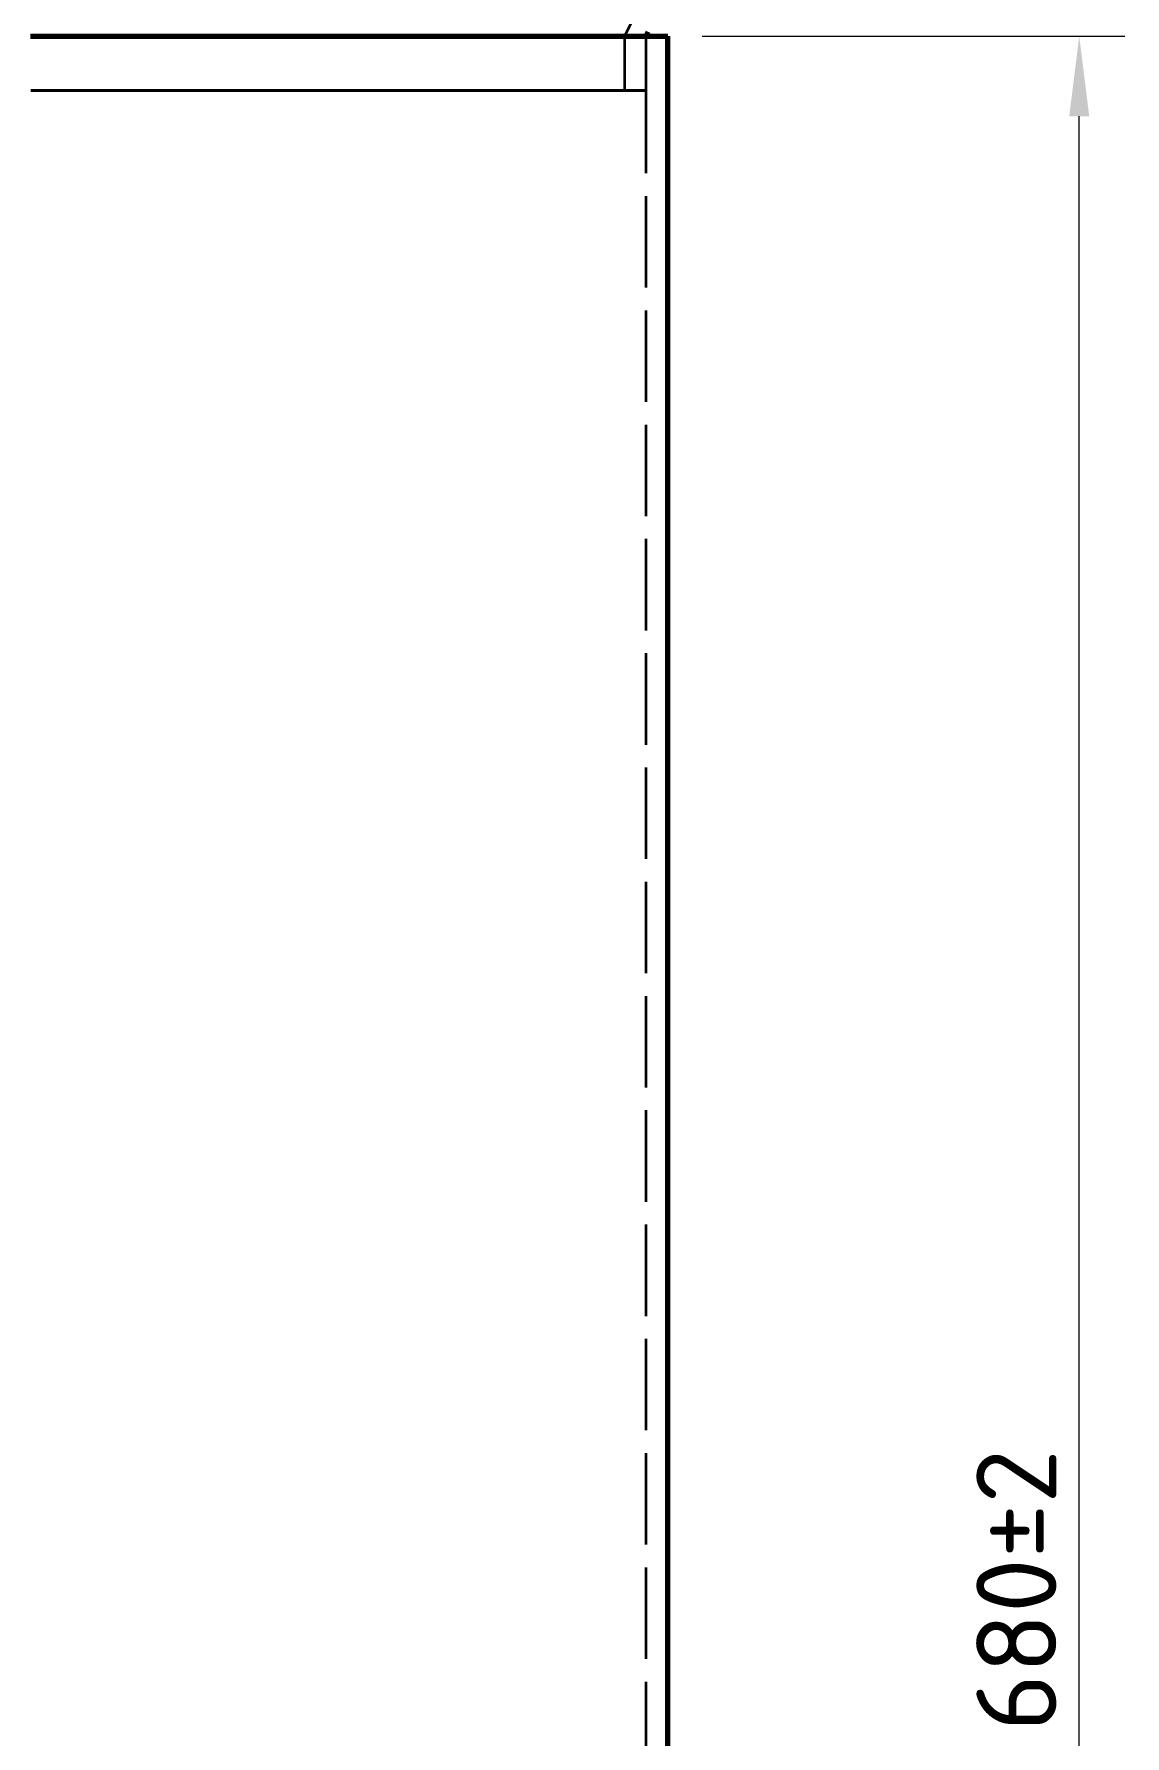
# Model space of a CAD drawing. Header units: millimetres. Extents: x 0 to 1554, y 0 to 420.
# Drawn here: x 128 to 175.8, y 235.2 to 309.6 of the extents above; entities that cross this region are included whole.
import ezdxf

# ---------------------------------------------------------------- set-up
doc = ezdxf.new("R2010")
doc.units = ezdxf.units.MM
doc.linetypes.add('IRAM-E-TRAZOS', pattern=[5, 4, -1])
for name, color, linetype, lineweight in [('01-VISIBLE', 7, 'CONTINUOUS', 70), ('02-OCULTA', 4, 'IRAM-E-TRAZOS', 35), ('04-COTA', 3, 'CONTINUOUS', 18)]:
    doc.layers.add(name, color=color, linetype=linetype, lineweight=lineweight)
doc.styles.add('ISO3098', font='isocpeur.ttf')
doc.dimstyles.new('FLAMA-IRAM', dxfattribs={"dimtxt": 3.5, "dimasz": 3.5, "dimexe": 2, "dimexo": 1.5, "dimgap": 1, "dimtad": 1, "dimdec": 1, "dimtxsty": 'ISO3098', "dimblk": 'IRAM_FLECHA', "dimblk1": 'IRAM_FLECHA', "dimblk2": 'IRAM_FLECHA', "dimcen": 2.5, "dimclrd": 256, "dimclre": 256, "dimclrt": 256, "dimazin": 3, "dimtfac": 1, "dimtmove": 0, "dimatfit": 3, "dimlwd": 18, "dimlwe": 18})

# ---------------------------------------------------------------- blocks, each defined once
blk = doc.blocks.new('IRAM_FLECHA')
blk.add_solid([(0, 0), (-1, 0.125), (-1, -0.125)])

msp = doc.modelspace()

# ---------------------------------------------------------------- linework, layer by layer
at = {"layer": '01-VISIBLE'}
for p, q in [((154.8, 309.552), (154.895, 309.742)), ((155.75, 173.552), (155.75, 309.552))]:
    msp.add_line(p, q, dxfattribs=at)
msp.add_lwpolyline([(127.865, 309.552), (128.06, 309.552), (128.255, 309.552), (128.45, 309.552), (128.645, 309.552), (128.84, 309.552), (129.035, 309.552), (129.23, 309.552), (129.425, 309.552), (129.62, 309.552), (129.815, 309.552), (130.01, 309.552), (130.205, 309.552), (130.4, 309.552), (130.595, 309.552), (130.79, 309.552), (130.985, 309.552), (131.18, 309.552), (131.375, 309.552), (131.57, 309.552), (131.765, 309.552), (131.96, 309.552), (132.155, 309.552), (132.35, 309.552), (132.545, 309.552), (132.74, 309.552), (132.935, 309.552), (133.13, 309.552), (133.325, 309.552), (133.52, 309.552), (133.715, 309.552), (133.91, 309.552), (134.105, 309.552), (134.3, 309.552), (134.495, 309.552), (134.69, 309.552), (134.885, 309.552), (135.08, 309.552), (135.275, 309.552), (135.47, 309.552), (135.665, 309.552), (135.86, 309.552), (136.055, 309.552), (136.25, 309.552), (136.445, 309.552), (136.64, 309.552), (136.835, 309.552), (137.03, 309.552), (137.225, 309.552), (137.42, 309.552), (137.615, 309.552), (137.81, 309.552), (138.005, 309.552), (138.2, 309.552), (138.395, 309.552), (138.59, 309.552), (138.785, 309.552), (138.98, 309.552), (139.175, 309.552), (139.37, 309.552), (139.565, 309.552), (139.76, 309.552), (139.955, 309.552), (140.15, 309.552), (140.345, 309.552), (140.54, 309.552), (140.735, 309.552), (140.93, 309.552), (141.125, 309.552), (141.32, 309.552), (141.515, 309.552), (141.71, 309.552), (141.905, 309.552), (142.1, 309.552), (142.295, 309.552), (142.49, 309.552), (142.685, 309.552), (142.88, 309.552), (143.075, 309.552), (143.27, 309.552), (143.465, 309.552), (143.66, 309.552), (143.855, 309.552), (144.05, 309.552), (144.245, 309.552), (144.44, 309.552), (144.635, 309.552), (144.83, 309.552), (145.025, 309.552), (145.22, 309.552), (145.415, 309.552), (145.61, 309.552), (145.805, 309.552), (146, 309.552), (146.195, 309.552), (146.39, 309.552), (146.585, 309.552), (146.78, 309.552), (146.975, 309.552), (147.17, 309.552), (147.365, 309.552), (147.56, 309.552), (147.755, 309.552), (147.95, 309.552), (148.145, 309.552), (148.34, 309.552), (148.535, 309.552), (148.73, 309.552), (148.925, 309.552), (149.12, 309.552), (149.315, 309.552), (149.51, 309.552), (149.705, 309.552), (149.9, 309.552), (150.095, 309.552), (150.29, 309.552), (150.485, 309.552), (150.68, 309.552), (150.875, 309.552), (151.07, 309.552), (151.265, 309.552), (151.46, 309.552), (151.655, 309.552), (151.85, 309.552), (152.045, 309.552), (152.24, 309.552), (152.435, 309.552), (152.63, 309.552), (152.825, 309.552), (153.02, 309.552), (153.215, 309.552), (153.41, 309.552), (153.605, 309.552), (153.8, 309.552), (153.995, 309.552), (154.19, 309.552), (154.385, 309.552), (154.58, 309.552), (154.775, 309.552), (154.97, 309.552), (155.165, 309.552), (155.36, 309.552), (155.555, 309.552), (155.75, 309.552)], dxfattribs=at)
at = {"layer": '02-OCULTA'}
for p, q in [((154.8, 311.452), (153.85, 309.552)), ((153.85, 309.552), (153.85, 307.177)), ((154.8, 173.552), (154.8, 309.552)), ((154.8, 307.177), (154.8, 309.552))]:
    msp.add_line(p, q, dxfattribs=at)
for points in [[(155.75, 309.552), (155.555, 309.552), (155.36, 309.552), (155.165, 309.552), (154.97, 309.552), (154.775, 309.552), (154.58, 309.552), (154.385, 309.552), (154.19, 309.552), (153.995, 309.552), (153.8, 309.552), (153.605, 309.552), (153.41, 309.552), (153.215, 309.552), (153.02, 309.552), (152.825, 309.552), (152.63, 309.552), (152.435, 309.552), (152.24, 309.552), (152.045, 309.552), (151.85, 309.552), (151.655, 309.552), (151.46, 309.552), (151.265, 309.552), (151.07, 309.552), (150.875, 309.552), (150.68, 309.552), (150.485, 309.552), (150.29, 309.552), (150.095, 309.552), (149.9, 309.552), (149.705, 309.552), (149.51, 309.552), (149.315, 309.552), (149.12, 309.552), (148.925, 309.552), (148.73, 309.552), (148.535, 309.552), (148.34, 309.552), (148.145, 309.552), (147.95, 309.552), (147.755, 309.552), (147.56, 309.552), (147.365, 309.552), (147.17, 309.552), (146.975, 309.552), (146.78, 309.552), (146.585, 309.552), (146.39, 309.552), (146.195, 309.552), (146, 309.552), (145.805, 309.552), (145.61, 309.552), (145.415, 309.552), (145.22, 309.552), (145.025, 309.552), (144.83, 309.552), (144.635, 309.552), (144.44, 309.552), (144.245, 309.552), (144.05, 309.552), (143.855, 309.552), (143.66, 309.552), (143.465, 309.552), (143.27, 309.552), (143.075, 309.552), (142.88, 309.552), (142.685, 309.552), (142.49, 309.552), (142.295, 309.552), (142.1, 309.552), (141.905, 309.552), (141.71, 309.552), (141.515, 309.552), (141.32, 309.552), (141.125, 309.552), (140.93, 309.552), (140.735, 309.552), (140.54, 309.552), (140.345, 309.552), (140.15, 309.552), (139.955, 309.552), (139.76, 309.552), (139.565, 309.552), (139.37, 309.552), (139.175, 309.552), (138.98, 309.552), (138.785, 309.552), (138.59, 309.552), (138.395, 309.552), (138.2, 309.552), (138.005, 309.552), (137.81, 309.552), (137.615, 309.552), (137.42, 309.552), (137.225, 309.552), (137.03, 309.552), (136.835, 309.552), (136.64, 309.552), (136.445, 309.552), (136.25, 309.552), (136.055, 309.552), (135.86, 309.552), (135.665, 309.552), (135.47, 309.552), (135.275, 309.552), (135.08, 309.552), (134.885, 309.552), (134.69, 309.552), (134.495, 309.552), (134.3, 309.552), (134.105, 309.552), (133.91, 309.552), (133.715, 309.552), (133.52, 309.552), (133.325, 309.552), (133.13, 309.552), (132.935, 309.552), (132.74, 309.552), (132.545, 309.552), (132.35, 309.552), (132.155, 309.552), (131.96, 309.552), (131.765, 309.552), (131.57, 309.552), (131.375, 309.552), (131.18, 309.552), (130.985, 309.552), (130.79, 309.552), (130.595, 309.552), (130.4, 309.552), (130.205, 309.552), (130.01, 309.552), (129.815, 309.552), (129.62, 309.552), (129.425, 309.552), (129.23, 309.552), (129.035, 309.552), (128.84, 309.552), (128.645, 309.552), (128.45, 309.552), (128.255, 309.552), (128.06, 309.552), (127.865, 309.552)], [(153.85, 309.552), (153.665, 309.552), (153.479, 309.552), (153.293, 309.552), (153.108, 309.552), (152.922, 309.552), (152.737, 309.552), (152.551, 309.552), (152.366, 309.552), (152.18, 309.552), (151.995, 309.552), (151.809, 309.552), (151.624, 309.552), (151.438, 309.552), (151.253, 309.552), (151.067, 309.552), (150.882, 309.552), (150.696, 309.552), (150.511, 309.552), (150.325, 309.552), (150.14, 309.552), (149.954, 309.552), (149.769, 309.552), (149.584, 309.552), (149.398, 309.552), (149.212, 309.552), (149.027, 309.552), (148.841, 309.552), (148.656, 309.552), (148.47, 309.552), (148.285, 309.552), (148.1, 309.552), (147.914, 309.552), (147.728, 309.552), (147.543, 309.552), (147.357, 309.552), (147.172, 309.552), (146.986, 309.552), (146.801, 309.552), (146.615, 309.552), (146.43, 309.552), (146.244, 309.552), (146.059, 309.552), (145.874, 309.552), (145.688, 309.552), (145.502, 309.552), (145.317, 309.552), (145.131, 309.552), (144.946, 309.552), (144.76, 309.552), (144.575, 309.552), (144.389, 309.552), (144.204, 309.552), (144.019, 309.552), (143.833, 309.552), (143.648, 309.552), (143.462, 309.552), (143.276, 309.552), (143.091, 309.552), (142.905, 309.552), (142.72, 309.552), (142.534, 309.552), (142.349, 309.552), (142.163, 309.552), (141.978, 309.552), (141.792, 309.552), (141.607, 309.552), (141.421, 309.552), (141.236, 309.552), (141.05, 309.552), (140.865, 309.552), (140.679, 309.552), (140.494, 309.552), (140.308, 309.552), (140.123, 309.552), (139.938, 309.552), (139.752, 309.552), (139.566, 309.552), (139.381, 309.552), (139.195, 309.552), (139.01, 309.552), (138.824, 309.552), (138.639, 309.552), (138.453, 309.552), (138.268, 309.552), (138.082, 309.552), (137.897, 309.552), (137.712, 309.552), (137.526, 309.552), (137.34, 309.552), (137.155, 309.552), (136.969, 309.552), (136.784, 309.552), (136.599, 309.552), (136.413, 309.552), (136.227, 309.552), (136.042, 309.552), (135.856, 309.552), (135.671, 309.552), (135.486, 309.552), (135.3, 309.552), (135.114, 309.552), (134.929, 309.552), (134.743, 309.552), (134.558, 309.552), (134.373, 309.552), (134.187, 309.552), (134.001, 309.552), (133.816, 309.552), (133.63, 309.552), (133.445, 309.552), (133.259, 309.552), (133.074, 309.552), (132.888, 309.552), (132.703, 309.552), (132.517, 309.552), (132.332, 309.552), (132.147, 309.552), (131.961, 309.552), (131.775, 309.552), (131.59, 309.552), (131.404, 309.552), (131.219, 309.552), (131.033, 309.552), (130.848, 309.552), (130.662, 309.552), (130.477, 309.552), (130.292, 309.552), (130.106, 309.552), (129.921, 309.552), (129.735, 309.552), (129.549, 309.552), (129.364, 309.552), (129.178, 309.552), (128.993, 309.552), (128.808, 309.552), (128.622, 309.552), (128.436, 309.552), (128.251, 309.552), (128.065, 309.552), (127.88, 309.552)], [(127.88, 309.552), (128.065, 309.552), (128.251, 309.552), (128.436, 309.552), (128.622, 309.552), (128.808, 309.552), (128.993, 309.552), (129.178, 309.552), (129.364, 309.552), (129.549, 309.552), (129.735, 309.552), (129.921, 309.552), (130.106, 309.552), (130.292, 309.552), (130.477, 309.552), (130.662, 309.552), (130.848, 309.552), (131.033, 309.552), (131.219, 309.552), (131.404, 309.552), (131.59, 309.552), (131.775, 309.552), (131.961, 309.552), (132.147, 309.552), (132.332, 309.552), (132.517, 309.552), (132.703, 309.552), (132.888, 309.552), (133.074, 309.552), (133.259, 309.552), (133.445, 309.552), (133.63, 309.552), (133.816, 309.552), (134.001, 309.552), (134.187, 309.552), (134.373, 309.552), (134.558, 309.552), (134.743, 309.552), (134.929, 309.552), (135.114, 309.552), (135.3, 309.552), (135.486, 309.552), (135.671, 309.552), (135.856, 309.552), (136.042, 309.552), (136.227, 309.552), (136.413, 309.552), (136.599, 309.552), (136.784, 309.552), (136.969, 309.552), (137.155, 309.552), (137.34, 309.552), (137.526, 309.552), (137.712, 309.552), (137.897, 309.552), (138.082, 309.552), (138.268, 309.552), (138.453, 309.552), (138.639, 309.552), (138.824, 309.552), (139.01, 309.552), (139.195, 309.552), (139.381, 309.552), (139.566, 309.552), (139.752, 309.552), (139.938, 309.552), (140.123, 309.552), (140.308, 309.552), (140.494, 309.552), (140.679, 309.552), (140.865, 309.552), (141.05, 309.552), (141.236, 309.552), (141.421, 309.552), (141.607, 309.552), (141.792, 309.552), (141.978, 309.552), (142.163, 309.552), (142.349, 309.552), (142.534, 309.552), (142.72, 309.552), (142.905, 309.552), (143.091, 309.552), (143.276, 309.552), (143.462, 309.552), (143.648, 309.552), (143.833, 309.552), (144.019, 309.552), (144.204, 309.552), (144.389, 309.552), (144.575, 309.552), (144.76, 309.552), (144.946, 309.552), (145.131, 309.552), (145.317, 309.552), (145.502, 309.552), (145.688, 309.552), (145.874, 309.552), (146.059, 309.552), (146.244, 309.552), (146.43, 309.552), (146.615, 309.552), (146.801, 309.552), (146.986, 309.552), (147.172, 309.552), (147.357, 309.552), (147.543, 309.552), (147.728, 309.552), (147.914, 309.552), (148.1, 309.552), (148.285, 309.552), (148.47, 309.552), (148.656, 309.552), (148.841, 309.552), (149.027, 309.552), (149.212, 309.552), (149.398, 309.552), (149.584, 309.552), (149.769, 309.552), (149.954, 309.552), (150.14, 309.552), (150.325, 309.552), (150.511, 309.552), (150.696, 309.552), (150.882, 309.552), (151.067, 309.552), (151.253, 309.552), (151.438, 309.552), (151.624, 309.552), (151.809, 309.552), (151.995, 309.552), (152.18, 309.552), (152.366, 309.552), (152.551, 309.552), (152.737, 309.552), (152.922, 309.552), (153.108, 309.552), (153.293, 309.552), (153.479, 309.552), (153.665, 309.552), (153.85, 309.552)], [(154.8, 309.552), (154.61, 309.552), (154.419, 309.552), (154.229, 309.552), (154.039, 309.552), (153.849, 309.552), (153.659, 309.552), (153.468, 309.552), (153.278, 309.552), (153.088, 309.552), (152.897, 309.552), (152.707, 309.552), (152.517, 309.552), (152.327, 309.552), (152.136, 309.552), (151.946, 309.552), (151.756, 309.552), (151.566, 309.552), (151.375, 309.552), (151.185, 309.552), (150.995, 309.552), (150.805, 309.552), (150.614, 309.552), (150.424, 309.552), (150.234, 309.552), (150.044, 309.552), (149.853, 309.552), (149.663, 309.552), (149.473, 309.552), (149.283, 309.552), (149.093, 309.552), (148.902, 309.552), (148.712, 309.552), (148.522, 309.552), (148.332, 309.552), (148.141, 309.552), (147.951, 309.552), (147.761, 309.552), (147.571, 309.552), (147.38, 309.552), (147.19, 309.552), (147, 309.552), (146.809, 309.552), (146.619, 309.552), (146.429, 309.552), (146.239, 309.552), (146.048, 309.552), (145.858, 309.552), (145.668, 309.552), (145.478, 309.552), (145.287, 309.552), (145.097, 309.552), (144.907, 309.552), (144.717, 309.552), (144.526, 309.552), (144.336, 309.552), (144.146, 309.552), (143.956, 309.552), (143.765, 309.552), (143.575, 309.552), (143.385, 309.552), (143.195, 309.552), (143.004, 309.552), (142.814, 309.552), (142.624, 309.552), (142.434, 309.552), (142.243, 309.552), (142.053, 309.552), (141.863, 309.552), (141.673, 309.552), (141.482, 309.552), (141.292, 309.552), (141.102, 309.552), (140.912, 309.552), (140.721, 309.552), (140.531, 309.552), (140.341, 309.552), (140.151, 309.552), (139.96, 309.552), (139.77, 309.552), (139.58, 309.552), (139.39, 309.552), (139.2, 309.552), (139.009, 309.552), (138.819, 309.552), (138.629, 309.552), (138.438, 309.552), (138.248, 309.552), (138.058, 309.552), (137.868, 309.552), (137.678, 309.552), (137.487, 309.552), (137.297, 309.552), (137.107, 309.552), (136.916, 309.552), (136.726, 309.552), (136.536, 309.552), (136.346, 309.552), (136.155, 309.552), (135.965, 309.552), (135.775, 309.552), (135.585, 309.552), (135.394, 309.552), (135.204, 309.552), (135.014, 309.552), (134.824, 309.552), (134.633, 309.552), (134.443, 309.552), (134.253, 309.552), (134.063, 309.552), (133.873, 309.552), (133.682, 309.552), (133.492, 309.552), (133.302, 309.552), (133.111, 309.552), (132.921, 309.552), (132.731, 309.552), (132.541, 309.552), (132.35, 309.552), (132.16, 309.552), (131.97, 309.552), (131.78, 309.552), (131.589, 309.552), (131.399, 309.552), (131.209, 309.552), (131.019, 309.552), (130.828, 309.552), (130.638, 309.552), (130.448, 309.552), (130.258, 309.552), (130.067, 309.552), (129.877, 309.552), (129.687, 309.552), (129.497, 309.552), (129.306, 309.552), (129.116, 309.552), (128.926, 309.552), (128.736, 309.552), (128.545, 309.552), (128.355, 309.552), (128.165, 309.552), (127.975, 309.552)], [(127.975, 309.552), (128.165, 309.552), (128.355, 309.552), (128.545, 309.552), (128.736, 309.552), (128.926, 309.552), (129.116, 309.552), (129.306, 309.552), (129.497, 309.552), (129.687, 309.552), (129.877, 309.552), (130.067, 309.552), (130.258, 309.552), (130.448, 309.552), (130.638, 309.552), (130.828, 309.552), (131.019, 309.552), (131.209, 309.552), (131.399, 309.552), (131.589, 309.552), (131.78, 309.552), (131.97, 309.552), (132.16, 309.552), (132.35, 309.552), (132.541, 309.552), (132.731, 309.552), (132.921, 309.552), (133.111, 309.552), (133.302, 309.552), (133.492, 309.552), (133.682, 309.552), (133.873, 309.552), (134.063, 309.552), (134.253, 309.552), (134.443, 309.552), (134.633, 309.552), (134.824, 309.552), (135.014, 309.552), (135.204, 309.552), (135.394, 309.552), (135.585, 309.552), (135.775, 309.552), (135.965, 309.552), (136.155, 309.552), (136.346, 309.552), (136.536, 309.552), (136.726, 309.552), (136.916, 309.552), (137.107, 309.552), (137.297, 309.552), (137.487, 309.552), (137.678, 309.552), (137.868, 309.552), (138.058, 309.552), (138.248, 309.552), (138.438, 309.552), (138.629, 309.552), (138.819, 309.552), (139.009, 309.552), (139.2, 309.552), (139.39, 309.552), (139.58, 309.552), (139.77, 309.552), (139.96, 309.552), (140.151, 309.552), (140.341, 309.552), (140.531, 309.552), (140.721, 309.552), (140.912, 309.552), (141.102, 309.552), (141.292, 309.552), (141.482, 309.552), (141.673, 309.552), (141.863, 309.552), (142.053, 309.552), (142.243, 309.552), (142.434, 309.552), (142.624, 309.552), (142.814, 309.552), (143.004, 309.552), (143.195, 309.552), (143.385, 309.552), (143.575, 309.552), (143.765, 309.552), (143.956, 309.552), (144.146, 309.552), (144.336, 309.552), (144.526, 309.552), (144.717, 309.552), (144.907, 309.552), (145.097, 309.552), (145.287, 309.552), (145.478, 309.552), (145.668, 309.552), (145.858, 309.552), (146.048, 309.552), (146.239, 309.552), (146.429, 309.552), (146.619, 309.552), (146.809, 309.552), (147, 309.552), (147.19, 309.552), (147.38, 309.552), (147.571, 309.552), (147.761, 309.552), (147.951, 309.552), (148.141, 309.552), (148.332, 309.552), (148.522, 309.552), (148.712, 309.552), (148.902, 309.552), (149.093, 309.552), (149.283, 309.552), (149.473, 309.552), (149.663, 309.552), (149.853, 309.552), (150.044, 309.552), (150.234, 309.552), (150.424, 309.552), (150.614, 309.552), (150.805, 309.552), (150.995, 309.552), (151.185, 309.552), (151.375, 309.552), (151.566, 309.552), (151.756, 309.552), (151.946, 309.552), (152.136, 309.552), (152.327, 309.552), (152.517, 309.552), (152.707, 309.552), (152.897, 309.552), (153.088, 309.552), (153.278, 309.552), (153.468, 309.552), (153.659, 309.552), (153.849, 309.552), (154.039, 309.552), (154.229, 309.552), (154.419, 309.552), (154.61, 309.552), (154.8, 309.552)], [(154.8, 309.552), (154.61, 309.552), (154.419, 309.552), (154.229, 309.552), (154.039, 309.552), (153.849, 309.552), (153.659, 309.552), (153.468, 309.552), (153.278, 309.552), (153.088, 309.552), (152.897, 309.552), (152.707, 309.552), (152.517, 309.552), (152.327, 309.552), (152.136, 309.552), (151.946, 309.552), (151.756, 309.552), (151.566, 309.552), (151.375, 309.552), (151.185, 309.552), (150.995, 309.552), (150.805, 309.552), (150.614, 309.552), (150.424, 309.552), (150.234, 309.552), (150.044, 309.552), (149.853, 309.552), (149.663, 309.552), (149.473, 309.552), (149.283, 309.552), (149.093, 309.552), (148.902, 309.552), (148.712, 309.552), (148.522, 309.552), (148.332, 309.552), (148.141, 309.552), (147.951, 309.552), (147.761, 309.552), (147.571, 309.552), (147.38, 309.552), (147.19, 309.552), (147, 309.552), (146.809, 309.552), (146.619, 309.552), (146.429, 309.552), (146.239, 309.552), (146.048, 309.552), (145.858, 309.552), (145.668, 309.552), (145.478, 309.552), (145.287, 309.552), (145.097, 309.552), (144.907, 309.552), (144.717, 309.552), (144.526, 309.552), (144.336, 309.552), (144.146, 309.552), (143.956, 309.552), (143.765, 309.552), (143.575, 309.552), (143.385, 309.552), (143.195, 309.552), (143.004, 309.552), (142.814, 309.552), (142.624, 309.552), (142.434, 309.552), (142.243, 309.552), (142.053, 309.552), (141.863, 309.552), (141.673, 309.552), (141.482, 309.552), (141.292, 309.552), (141.102, 309.552), (140.912, 309.552), (140.721, 309.552), (140.531, 309.552), (140.341, 309.552), (140.151, 309.552), (139.96, 309.552), (139.77, 309.552), (139.58, 309.552), (139.39, 309.552), (139.2, 309.552), (139.009, 309.552), (138.819, 309.552), (138.629, 309.552), (138.438, 309.552), (138.248, 309.552), (138.058, 309.552), (137.868, 309.552), (137.678, 309.552), (137.487, 309.552), (137.297, 309.552), (137.107, 309.552), (136.916, 309.552), (136.726, 309.552), (136.536, 309.552), (136.346, 309.552), (136.155, 309.552), (135.965, 309.552), (135.775, 309.552), (135.585, 309.552), (135.394, 309.552), (135.204, 309.552), (135.014, 309.552), (134.824, 309.552), (134.633, 309.552), (134.443, 309.552), (134.253, 309.552), (134.063, 309.552), (133.873, 309.552), (133.682, 309.552), (133.492, 309.552), (133.302, 309.552), (133.111, 309.552), (132.921, 309.552), (132.731, 309.552), (132.541, 309.552), (132.35, 309.552), (132.16, 309.552), (131.97, 309.552), (131.78, 309.552), (131.589, 309.552), (131.399, 309.552), (131.209, 309.552), (131.019, 309.552), (130.828, 309.552), (130.638, 309.552), (130.448, 309.552), (130.258, 309.552), (130.067, 309.552), (129.877, 309.552), (129.687, 309.552), (129.497, 309.552), (129.306, 309.552), (129.116, 309.552), (128.926, 309.552), (128.736, 309.552), (128.545, 309.552), (128.355, 309.552), (128.165, 309.552), (127.975, 309.552)], [(127.975, 309.552), (128.165, 309.552), (128.355, 309.552), (128.545, 309.552), (128.736, 309.552), (128.926, 309.552), (129.116, 309.552), (129.306, 309.552), (129.497, 309.552), (129.687, 309.552), (129.877, 309.552), (130.067, 309.552), (130.258, 309.552), (130.448, 309.552), (130.638, 309.552), (130.828, 309.552), (131.019, 309.552), (131.209, 309.552), (131.399, 309.552), (131.589, 309.552), (131.78, 309.552), (131.97, 309.552), (132.16, 309.552), (132.35, 309.552), (132.541, 309.552), (132.731, 309.552), (132.921, 309.552), (133.111, 309.552), (133.302, 309.552), (133.492, 309.552), (133.682, 309.552), (133.873, 309.552), (134.063, 309.552), (134.253, 309.552), (134.443, 309.552), (134.633, 309.552), (134.824, 309.552), (135.014, 309.552), (135.204, 309.552), (135.394, 309.552), (135.585, 309.552), (135.775, 309.552), (135.965, 309.552), (136.155, 309.552), (136.346, 309.552), (136.536, 309.552), (136.726, 309.552), (136.916, 309.552), (137.107, 309.552), (137.297, 309.552), (137.487, 309.552), (137.678, 309.552), (137.868, 309.552), (138.058, 309.552), (138.248, 309.552), (138.438, 309.552), (138.629, 309.552), (138.819, 309.552), (139.009, 309.552), (139.2, 309.552), (139.39, 309.552), (139.58, 309.552), (139.77, 309.552), (139.96, 309.552), (140.151, 309.552), (140.341, 309.552), (140.531, 309.552), (140.721, 309.552), (140.912, 309.552), (141.102, 309.552), (141.292, 309.552), (141.482, 309.552), (141.673, 309.552), (141.863, 309.552), (142.053, 309.552), (142.243, 309.552), (142.434, 309.552), (142.624, 309.552), (142.814, 309.552), (143.004, 309.552), (143.195, 309.552), (143.385, 309.552), (143.575, 309.552), (143.765, 309.552), (143.956, 309.552), (144.146, 309.552), (144.336, 309.552), (144.526, 309.552), (144.717, 309.552), (144.907, 309.552), (145.097, 309.552), (145.287, 309.552), (145.478, 309.552), (145.668, 309.552), (145.858, 309.552), (146.048, 309.552), (146.239, 309.552), (146.429, 309.552), (146.619, 309.552), (146.809, 309.552), (147, 309.552), (147.19, 309.552), (147.38, 309.552), (147.571, 309.552), (147.761, 309.552), (147.951, 309.552), (148.141, 309.552), (148.332, 309.552), (148.522, 309.552), (148.712, 309.552), (148.902, 309.552), (149.093, 309.552), (149.283, 309.552), (149.473, 309.552), (149.663, 309.552), (149.853, 309.552), (150.044, 309.552), (150.234, 309.552), (150.424, 309.552), (150.614, 309.552), (150.805, 309.552), (150.995, 309.552), (151.185, 309.552), (151.375, 309.552), (151.566, 309.552), (151.756, 309.552), (151.946, 309.552), (152.136, 309.552), (152.327, 309.552), (152.517, 309.552), (152.707, 309.552), (152.897, 309.552), (153.088, 309.552), (153.278, 309.552), (153.468, 309.552), (153.659, 309.552), (153.849, 309.552), (154.039, 309.552), (154.229, 309.552), (154.419, 309.552), (154.61, 309.552), (154.8, 309.552)], [(153.85, 307.177), (153.665, 307.177), (153.479, 307.177), (153.293, 307.177), (153.108, 307.177), (152.922, 307.177), (152.737, 307.177), (152.551, 307.177), (152.366, 307.177), (152.18, 307.177), (151.995, 307.177), (151.809, 307.177), (151.624, 307.177), (151.438, 307.177), (151.253, 307.177), (151.067, 307.177), (150.882, 307.177), (150.696, 307.177), (150.511, 307.177), (150.325, 307.177), (150.14, 307.177), (149.954, 307.177), (149.769, 307.177), (149.584, 307.177), (149.398, 307.177), (149.212, 307.177), (149.027, 307.177), (148.841, 307.177), (148.656, 307.177), (148.47, 307.177), (148.285, 307.177), (148.1, 307.177), (147.914, 307.177), (147.728, 307.177), (147.543, 307.177), (147.357, 307.177), (147.172, 307.177), (146.986, 307.177), (146.801, 307.177), (146.615, 307.177), (146.43, 307.177), (146.244, 307.177), (146.059, 307.177), (145.874, 307.177), (145.688, 307.177), (145.502, 307.177), (145.317, 307.177), (145.131, 307.177), (144.946, 307.177), (144.76, 307.177), (144.575, 307.177), (144.389, 307.177), (144.204, 307.177), (144.019, 307.177), (143.833, 307.177), (143.648, 307.177), (143.462, 307.177), (143.276, 307.177), (143.091, 307.177), (142.905, 307.177), (142.72, 307.177), (142.534, 307.177), (142.349, 307.177), (142.163, 307.177), (141.978, 307.177), (141.792, 307.177), (141.607, 307.177), (141.421, 307.177), (141.236, 307.177), (141.05, 307.177), (140.865, 307.177), (140.679, 307.177), (140.494, 307.177), (140.308, 307.177), (140.123, 307.177), (139.938, 307.177), (139.752, 307.177), (139.566, 307.177), (139.381, 307.177), (139.195, 307.177), (139.01, 307.177), (138.824, 307.177), (138.639, 307.177), (138.453, 307.177), (138.268, 307.177), (138.082, 307.177), (137.897, 307.177), (137.712, 307.177), (137.526, 307.177), (137.34, 307.177), (137.155, 307.177), (136.969, 307.177), (136.784, 307.177), (136.599, 307.177), (136.413, 307.177), (136.227, 307.177), (136.042, 307.177), (135.856, 307.177), (135.671, 307.177), (135.486, 307.177), (135.3, 307.177), (135.114, 307.177), (134.929, 307.177), (134.743, 307.177), (134.558, 307.177), (134.373, 307.177), (134.187, 307.177), (134.001, 307.177), (133.816, 307.177), (133.63, 307.177), (133.445, 307.177), (133.259, 307.177), (133.074, 307.177), (132.888, 307.177), (132.703, 307.177), (132.517, 307.177), (132.332, 307.177), (132.147, 307.177), (131.961, 307.177), (131.775, 307.177), (131.59, 307.177), (131.404, 307.177), (131.219, 307.177), (131.033, 307.177), (130.848, 307.177), (130.662, 307.177), (130.477, 307.177), (130.292, 307.177), (130.106, 307.177), (129.921, 307.177), (129.735, 307.177), (129.549, 307.177), (129.364, 307.177), (129.178, 307.177), (128.993, 307.177), (128.808, 307.177), (128.622, 307.177), (128.436, 307.177), (128.251, 307.177), (128.065, 307.177), (127.88, 307.177)], [(127.88, 307.177), (128.065, 307.177), (128.251, 307.177), (128.436, 307.177), (128.622, 307.177), (128.808, 307.177), (128.993, 307.177), (129.178, 307.177), (129.364, 307.177), (129.549, 307.177), (129.735, 307.177), (129.921, 307.177), (130.106, 307.177), (130.292, 307.177), (130.477, 307.177), (130.662, 307.177), (130.848, 307.177), (131.033, 307.177), (131.219, 307.177), (131.404, 307.177), (131.59, 307.177), (131.775, 307.177), (131.961, 307.177), (132.147, 307.177), (132.332, 307.177), (132.517, 307.177), (132.703, 307.177), (132.888, 307.177), (133.074, 307.177), (133.259, 307.177), (133.445, 307.177), (133.63, 307.177), (133.816, 307.177), (134.001, 307.177), (134.187, 307.177), (134.373, 307.177), (134.558, 307.177), (134.743, 307.177), (134.929, 307.177), (135.114, 307.177), (135.3, 307.177), (135.486, 307.177), (135.671, 307.177), (135.856, 307.177), (136.042, 307.177), (136.227, 307.177), (136.413, 307.177), (136.599, 307.177), (136.784, 307.177), (136.969, 307.177), (137.155, 307.177), (137.34, 307.177), (137.526, 307.177), (137.712, 307.177), (137.897, 307.177), (138.082, 307.177), (138.268, 307.177), (138.453, 307.177), (138.639, 307.177), (138.824, 307.177), (139.01, 307.177), (139.195, 307.177), (139.381, 307.177), (139.566, 307.177), (139.752, 307.177), (139.938, 307.177), (140.123, 307.177), (140.308, 307.177), (140.494, 307.177), (140.679, 307.177), (140.865, 307.177), (141.05, 307.177), (141.236, 307.177), (141.421, 307.177), (141.607, 307.177), (141.792, 307.177), (141.978, 307.177), (142.163, 307.177), (142.349, 307.177), (142.534, 307.177), (142.72, 307.177), (142.905, 307.177), (143.091, 307.177), (143.276, 307.177), (143.462, 307.177), (143.648, 307.177), (143.833, 307.177), (144.019, 307.177), (144.204, 307.177), (144.389, 307.177), (144.575, 307.177), (144.76, 307.177), (144.946, 307.177), (145.131, 307.177), (145.317, 307.177), (145.502, 307.177), (145.688, 307.177), (145.874, 307.177), (146.059, 307.177), (146.244, 307.177), (146.43, 307.177), (146.615, 307.177), (146.801, 307.177), (146.986, 307.177), (147.172, 307.177), (147.357, 307.177), (147.543, 307.177), (147.728, 307.177), (147.914, 307.177), (148.1, 307.177), (148.285, 307.177), (148.47, 307.177), (148.656, 307.177), (148.841, 307.177), (149.027, 307.177), (149.212, 307.177), (149.398, 307.177), (149.584, 307.177), (149.769, 307.177), (149.954, 307.177), (150.14, 307.177), (150.325, 307.177), (150.511, 307.177), (150.696, 307.177), (150.882, 307.177), (151.067, 307.177), (151.253, 307.177), (151.438, 307.177), (151.624, 307.177), (151.809, 307.177), (151.995, 307.177), (152.18, 307.177), (152.366, 307.177), (152.551, 307.177), (152.737, 307.177), (152.922, 307.177), (153.108, 307.177), (153.293, 307.177), (153.479, 307.177), (153.665, 307.177), (153.85, 307.177)], [(154.8, 307.177), (154.61, 307.177), (154.419, 307.177), (154.229, 307.177), (154.039, 307.177), (153.849, 307.177), (153.659, 307.177), (153.468, 307.177), (153.278, 307.177), (153.088, 307.177), (152.897, 307.177), (152.707, 307.177), (152.517, 307.177), (152.327, 307.177), (152.136, 307.177), (151.946, 307.177), (151.756, 307.177), (151.566, 307.177), (151.375, 307.177), (151.185, 307.177), (150.995, 307.177), (150.805, 307.177), (150.614, 307.177), (150.424, 307.177), (150.234, 307.177), (150.044, 307.177), (149.853, 307.177), (149.663, 307.177), (149.473, 307.177), (149.283, 307.177), (149.093, 307.177), (148.902, 307.177), (148.712, 307.177), (148.522, 307.177), (148.332, 307.177), (148.141, 307.177), (147.951, 307.177), (147.761, 307.177), (147.571, 307.177), (147.38, 307.177), (147.19, 307.177), (147, 307.177), (146.809, 307.177), (146.619, 307.177), (146.429, 307.177), (146.239, 307.177), (146.048, 307.177), (145.858, 307.177), (145.668, 307.177), (145.478, 307.177), (145.287, 307.177), (145.097, 307.177), (144.907, 307.177), (144.717, 307.177), (144.526, 307.177), (144.336, 307.177), (144.146, 307.177), (143.956, 307.177), (143.765, 307.177), (143.575, 307.177), (143.385, 307.177), (143.195, 307.177), (143.004, 307.177), (142.814, 307.177), (142.624, 307.177), (142.434, 307.177), (142.243, 307.177), (142.053, 307.177), (141.863, 307.177), (141.673, 307.177), (141.482, 307.177), (141.292, 307.177), (141.102, 307.177), (140.912, 307.177), (140.721, 307.177), (140.531, 307.177), (140.341, 307.177), (140.151, 307.177), (139.96, 307.177), (139.77, 307.177), (139.58, 307.177), (139.39, 307.177), (139.2, 307.177), (139.009, 307.177), (138.819, 307.177), (138.629, 307.177), (138.438, 307.177), (138.248, 307.177), (138.058, 307.177), (137.868, 307.177), (137.678, 307.177), (137.487, 307.177), (137.297, 307.177), (137.107, 307.177), (136.916, 307.177), (136.726, 307.177), (136.536, 307.177), (136.346, 307.177), (136.155, 307.177), (135.965, 307.177), (135.775, 307.177), (135.585, 307.177), (135.394, 307.177), (135.204, 307.177), (135.014, 307.177), (134.824, 307.177), (134.633, 307.177), (134.443, 307.177), (134.253, 307.177), (134.063, 307.177), (133.873, 307.177), (133.682, 307.177), (133.492, 307.177), (133.302, 307.177), (133.111, 307.177), (132.921, 307.177), (132.731, 307.177), (132.541, 307.177), (132.35, 307.177), (132.16, 307.177), (131.97, 307.177), (131.78, 307.177), (131.589, 307.177), (131.399, 307.177), (131.209, 307.177), (131.019, 307.177), (130.828, 307.177), (130.638, 307.177), (130.448, 307.177), (130.258, 307.177), (130.067, 307.177), (129.877, 307.177), (129.687, 307.177), (129.497, 307.177), (129.306, 307.177), (129.116, 307.177), (128.926, 307.177), (128.736, 307.177), (128.545, 307.177), (128.355, 307.177), (128.165, 307.177), (127.975, 307.177)], [(127.975, 307.177), (128.165, 307.177), (128.355, 307.177), (128.545, 307.177), (128.736, 307.177), (128.926, 307.177), (129.116, 307.177), (129.306, 307.177), (129.497, 307.177), (129.687, 307.177), (129.877, 307.177), (130.067, 307.177), (130.258, 307.177), (130.448, 307.177), (130.638, 307.177), (130.828, 307.177), (131.019, 307.177), (131.209, 307.177), (131.399, 307.177), (131.589, 307.177), (131.78, 307.177), (131.97, 307.177), (132.16, 307.177), (132.35, 307.177), (132.541, 307.177), (132.731, 307.177), (132.921, 307.177), (133.111, 307.177), (133.302, 307.177), (133.492, 307.177), (133.682, 307.177), (133.873, 307.177), (134.063, 307.177), (134.253, 307.177), (134.443, 307.177), (134.633, 307.177), (134.824, 307.177), (135.014, 307.177), (135.204, 307.177), (135.394, 307.177), (135.585, 307.177), (135.775, 307.177), (135.965, 307.177), (136.155, 307.177), (136.346, 307.177), (136.536, 307.177), (136.726, 307.177), (136.916, 307.177), (137.107, 307.177), (137.297, 307.177), (137.487, 307.177), (137.678, 307.177), (137.868, 307.177), (138.058, 307.177), (138.248, 307.177), (138.438, 307.177), (138.629, 307.177), (138.819, 307.177), (139.009, 307.177), (139.2, 307.177), (139.39, 307.177), (139.58, 307.177), (139.77, 307.177), (139.96, 307.177), (140.151, 307.177), (140.341, 307.177), (140.531, 307.177), (140.721, 307.177), (140.912, 307.177), (141.102, 307.177), (141.292, 307.177), (141.482, 307.177), (141.673, 307.177), (141.863, 307.177), (142.053, 307.177), (142.243, 307.177), (142.434, 307.177), (142.624, 307.177), (142.814, 307.177), (143.004, 307.177), (143.195, 307.177), (143.385, 307.177), (143.575, 307.177), (143.765, 307.177), (143.956, 307.177), (144.146, 307.177), (144.336, 307.177), (144.526, 307.177), (144.717, 307.177), (144.907, 307.177), (145.097, 307.177), (145.287, 307.177), (145.478, 307.177), (145.668, 307.177), (145.858, 307.177), (146.048, 307.177), (146.239, 307.177), (146.429, 307.177), (146.619, 307.177), (146.809, 307.177), (147, 307.177), (147.19, 307.177), (147.38, 307.177), (147.571, 307.177), (147.761, 307.177), (147.951, 307.177), (148.141, 307.177), (148.332, 307.177), (148.522, 307.177), (148.712, 307.177), (148.902, 307.177), (149.093, 307.177), (149.283, 307.177), (149.473, 307.177), (149.663, 307.177), (149.853, 307.177), (150.044, 307.177), (150.234, 307.177), (150.424, 307.177), (150.614, 307.177), (150.805, 307.177), (150.995, 307.177), (151.185, 307.177), (151.375, 307.177), (151.566, 307.177), (151.756, 307.177), (151.946, 307.177), (152.136, 307.177), (152.327, 307.177), (152.517, 307.177), (152.707, 307.177), (152.897, 307.177), (153.088, 307.177), (153.278, 307.177), (153.468, 307.177), (153.659, 307.177), (153.849, 307.177), (154.039, 307.177), (154.229, 307.177), (154.419, 307.177), (154.61, 307.177), (154.8, 307.177)]]:
    msp.add_lwpolyline(points, dxfattribs=at)

# ---------------------------------------------------------------- dimensions: what is measured, and where the dimension line sits
at = {"layer": '04-COTA'}
msp.add_linear_dim(base=(173.75, 173.552), p1=(155.75, 173.552), p2=(155.75, 309.552), angle=90, text='<>±2', dimstyle='FLAMA-IRAM', override={"dimlfac": 5}, dxfattribs=at).render()

doc.saveas('drawing.dxf')
